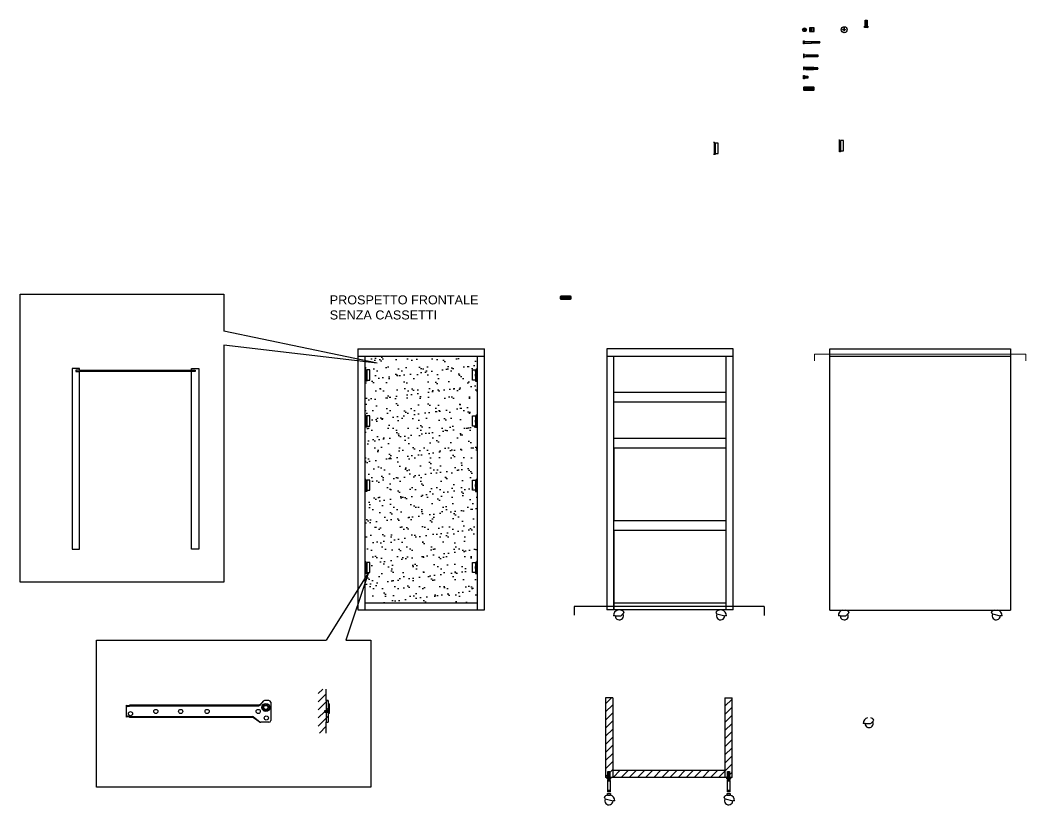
# Model space of a CAD drawing. Header units: millimetres. Extents: x 2212 to 2864, y 644 to 861.
# Drawn here: x 2212 to 2490.2, y 644.4 to 861.4 of the extents above; entities that cross this region are included whole.
import ezdxf

# ---------------------------------------------------------------- set-up
doc = ezdxf.new("R2010")
doc.units = ezdxf.units.MM
for name, color, linetype in [('DETTAGLI', 4, 'Continuous'), ('SEZIONI', 1, 'Continuous'), ('Viti', 3, 'Continuous')]:
    doc.layers.add(name, color=color, linetype=linetype)
doc.layers.add('SEZIONE', color=1, linetype='Continuous', lineweight=9)
doc.styles.get("Standard").update_dxf_attribs({"font": 'arial.ttf'})

# ---------------------------------------------------------------- blocks, each defined once
blk = doc.blocks.new('viti')
at = {"layer": 'Viti'}
for p, q in [((-2.2, -0.15), (-2.6, -0.15)), ((-2.2, -0.55), (-2.6, -0.55)), ((-2.2, -0.17), (-2.2, -0.53)), ((-2.1, -0.05), (0, -0.05)), ((-2.1, -0.65), (0, -0.65)), ((0.2, -0.16), (0.32, -0.56)), ((0.35, -0.16), (0.47, -0.56)), ((0.5, -0.16), (0.62, -0.56)), ((0.65, -0.16), (0.77, -0.56)), ((0.8, -0.16), (0.92, -0.56)), ((0.95, -0.16), (1.07, -0.56))]:
    blk.add_line(p, q, dxfattribs=at)
for points in [[(-2.2, 0), (0.05, 0), (0.05, -0.7), (-2.2, -0.7)], [(-2.8, -0.65), (-2.6, -0.65), (-2.6, -0.05), (-2.8, -0.05)]]:
    blk.add_lwpolyline(points, close=True, dxfattribs=at)
for points in [[(-2.1, 0), (-2.1, -0.3), (0, -0.3), (0, 0)], [(-2.1, -0.7), (-2.1, -0.4), (0, -0.4), (0, -0.7)]]:
    blk.add_lwpolyline(points, dxfattribs=at)
blk.add_lwpolyline([(0.05, -0.56), (1.15, -0.56, 0.414214), (1.2, -0.51), (1.2, -0.21, 0.414214), (1.15, -0.16), (0.05, -0.16), (0.17, -0.56)], format="xyb", dxfattribs=at)
blk = doc.blocks.new('viti 1')
at = {"layer": 'Viti'}
for p, q in [((-2.69, -0.59), (-2.69, 0.21)), ((-2.66, 0.1), (0, 0.1)), ((-2.66, 0), (0, 0)), ((0.02, 0.2), (0.02, -0.59)), ((-2.66, -0.1), (0, -0.1)), ((-2.66, -0.2), (0, -0.2)), ((-2.66, -0.3), (0, -0.3)), ((-2.66, -0.4), (0, -0.4)), ((-2.66, -0.5), (0, -0.5))]:
    blk.add_line(p, q, dxfattribs=at)
blk.add_lwpolyline([(0.04, -0.59), (0.15, -0.51, 0.250765), (0.17, -0.47), (0.17, 0.08, 0.250765), (0.15, 0.12), (0.04, 0.2, 0.148069), (0.01, 0.2), (-2.66, 0.2, 0.148069), (-2.69, 0.2), (-2.8, 0.12, 0.250765), (-2.83, 0.08), (-2.83, -0.47, 0.250765), (-2.8, -0.51), (-2.69, -0.59, 0.148069), (-2.66, -0.6), (0.01, -0.6, 0.148069)], format="xyb", close=True, dxfattribs=at)

msp = doc.modelspace()

# ---------------------------------------------------------------- hatches: boundary and pattern name
h = msp.add_hatch()
h.set_pattern_fill('AR-SAND', color=256, scale=0.086)
h.paths.add_polyline_path([(2337.95, 731.37), (2337.11, 731.37), (2337.11, 734.2), (2337.93, 734.2), (2337.93, 733.02), (2338.18, 733.02), (2338.18, 734.46), (2338.41, 734.46), (2338.41, 748.83), (2338.18, 748.83), (2337.95, 748.83), (2337.95, 749.12), (2337.11, 749.12), (2337.11, 751.95), (2337.93, 751.95), (2337.93, 750.77), (2338.18, 750.77), (2338.18, 752.21), (2338.41, 752.21), (2338.41, 761.58), (2338.18, 761.58), (2337.95, 761.58), (2337.95, 761.87), (2337.11, 761.87), (2337.11, 764.7), (2337.93, 764.7), (2337.93, 763.52), (2338.18, 763.52), (2338.18, 764.96), (2338.41, 764.96), (2338.41, 768.52), (2307.41, 768.52), (2307.41, 764.96), (2307.65, 764.96), (2307.65, 763.52), (2307.89, 763.52), (2307.89, 764.7), (2308.71, 764.7), (2308.71, 761.87), (2307.89, 761.87), (2307.89, 762.96), (2307.65, 762.96), (2307.65, 761.74), (2307.88, 761.74), (2307.88, 761.58), (2307.65, 761.58), (2307.41, 761.58), (2307.41, 752.21), (2307.65, 752.21), (2307.65, 750.77), (2307.89, 750.77), (2307.89, 751.95), (2308.71, 751.95), (2308.71, 749.12), (2307.89, 749.12), (2307.89, 750.21), (2307.65, 750.21), (2307.65, 748.99), (2307.88, 748.99), (2307.88, 748.83), (2307.65, 748.83), (2307.41, 748.83), (2307.41, 734.46), (2307.65, 734.46), (2307.65, 733.02), (2307.89, 733.02), (2307.89, 734.2), (2308.71, 734.2), (2308.71, 731.37), (2307.89, 731.37), (2307.89, 732.46), (2307.65, 732.46), (2307.65, 731.24), (2307.88, 731.24), (2307.88, 731.08), (2307.65, 731.08), (2307.41, 731.08), (2307.41, 711.71), (2307.65, 711.71), (2307.65, 710.27), (2307.89, 710.27), (2307.89, 711.45), (2308.71, 711.45), (2308.71, 708.62), (2307.89, 708.62), (2307.89, 709.71), (2307.65, 709.71), (2307.65, 708.49), (2307.88, 708.49), (2307.88, 708.33), (2307.65, 708.33), (2307.41, 708.33), (2307.41, 700.27), (2338.41, 700.27), (2338.41, 708.33), (2338.18, 708.33), (2337.95, 708.33), (2337.95, 708.62), (2337.11, 708.62), (2337.11, 711.45), (2337.93, 711.45), (2337.93, 710.27), (2338.18, 710.27), (2338.18, 711.71), (2338.41, 711.71), (2338.41, 731.08), (2338.18, 731.08), (2337.95, 731.08)])
h = msp.add_hatch()
h.set_pattern_fill('AR-SAND', color=256, scale=0.084)
h.set_pattern_definition([(37.5, (-147.7924, 93.3656), (-0.1344026, 4.111071), [0, -3.243072, 0, -3.62712, 0, -3.4671]), (7.5, (-147.7924, 93.3656), (3.775996, 6.021331), [0, -1.749552, 0, -2.923032, 0, -1.12014]), (327.5, (-150.4167, 93.3656), (6.644336, 0.0120724), [0, -1.0668, 0, -3.84048, 0, -5.01396]), (317.5, (-150.4167, 93.3656), (6.413874, 1.872606), [0, -0.5334, 0, -2.517648, 0, -2.88036])])
h.paths.add_polyline_path([(2228.43, 764.58), (2227.43, 764.58), (2227.43, 764.28), (2228.43, 764.28), (2259.43, 764.28), (2260.43, 764.28), (2260.43, 764.58), (2259.43, 764.58)])
h = msp.add_hatch()
h.set_pattern_fill('AR-SAND', color=256, scale=0.0084)
h.set_pattern_definition([(37.5, (-147.79238, 93.36556), (-0.013440263, 0.41110712), [0, -0.3243072, 0, -0.362712, 0, -0.34671]), (7.5, (-147.7924, 93.36556), (0.37759956, 0.60213308), [0, -0.1749552, 0, -0.2923032, 0, -0.112014]), (327.5, (-148.0548, 93.36556), (0.66443359, 0.001207235), [0, -0.10668, 0, -0.384048, 0, -0.501396]), (317.5, (-148.0548, 93.36556), (0.64138742, 0.18726063), [0, -0.05334, 0, -0.2517648, 0, -0.288036])])
h.paths.add_polyline_path([(2259.43, 764.28), (2260.43, 764.28), (2260.43, 764.58), (2259.43, 764.58), (2228.43, 764.58), (2227.43, 764.58), (2227.43, 764.28), (2228.43, 764.28)])
h = msp.add_hatch()
h.set_pattern_fill('ANSI31', color=256, scale=0.5)
h.set_pattern_definition([(45, (-870.898, -685.1772), (-1.122532, 1.122532), [])])
h.paths.add_polyline_path([(2296.66, 669.95), (2296.28, 669.95), (2296.28, 670.48), (2296.66, 670.48), (2296.66, 673.24), (2296.66, 676.41), (2294.44, 676.41), (2294.44, 664.22), (2296.66, 664.22), (2296.66, 667.23)])
h.paths.add_polyline_path([(2297.16, 669.95), (2296.66, 669.95), (2296.66, 667.23), (2297.16, 667.21)])
h.paths.add_polyline_path([(2297.16, 673.24), (2296.66, 673.24), (2296.66, 670.48), (2297.16, 670.48), (2297.16, 670.77)])
h = msp.add_hatch()
h.set_pattern_fill('ANSI31', color=256, scale=0.5)
h.set_pattern_definition([(45, (12.4437, 50.7734), (-1.122532, 1.122532), [])])
h.paths.add_polyline_path([(2406.91, 653.95), (2375.91, 653.95), (2375.91, 651.95), (2406.91, 651.95)])
h.paths.add_polyline_path([(2375.91, 673.95), (2373.91, 673.95), (2373.91, 651.95), (2374.53, 651.95), (2374.53, 653.49), (2374.55, 653.63), (2375.08, 653.63), (2375.08, 653.49), (2375.1, 653.49), (2375.1, 651.95), (2375.29, 651.95), (2375.91, 651.95), (2375.91, 653.95)])
h.paths.add_polyline_path([(2408.91, 673.95), (2406.91, 673.95), (2406.91, 651.95), (2407.66, 651.95), (2407.66, 653.49), (2407.68, 653.49), (2407.68, 653.63), (2408.2, 653.63), (2408.2, 653.49), (2408.22, 653.49), (2408.22, 651.95), (2408.42, 651.95), (2408.91, 651.95)])

# ---------------------------------------------------------------- linework, layer by layer
for p, q in [((2445.51, 859.76), (2446.44, 859.76)), ((2445.68, 861.23), (2446.25, 861.23)), ((2445.68, 861.16), (2446.25, 861.16)), ((2445.68, 861.09), (2446.25, 861.09)), ((2445.68, 861.02), (2446.25, 861.02)), ((2445.68, 860.95), (2446.25, 860.95)), ((2445.68, 860.88), (2446.25, 860.88)), ((2445.68, 860.81), (2446.25, 860.81)), ((2445.68, 860.74), (2446.25, 860.74)), ((2445.68, 860.67), (2446.25, 860.67)), ((2445.68, 860.6), (2446.25, 860.6)), ((2445.68, 860.53), (2446.25, 860.53)), ((2445.68, 860.46), (2446.25, 860.46)), ((2445.68, 860.39), (2446.25, 860.39)), ((2445.68, 860.32), (2446.25, 860.32)), ((2445.68, 860.25), (2446.25, 860.25)), ((2445.68, 860.18), (2446.25, 860.18)), ((2445.68, 860.11), (2446.25, 860.11)), ((2445.68, 860.04), (2446.25, 860.04)), ((2445.68, 859.97), (2446.25, 859.97)), ((2445.68, 859.9), (2446.25, 859.9)), ((2445.68, 859.83), (2446.25, 859.83)), ((2446.44, 859.76), (2446.44, 859.41)), ((2403.76, 827.67), (2404, 827.67)), ((2404, 824.29), (2404, 827.67)), ((2438.41, 828.36), (2438.64, 828.36)), ((2438.64, 824.98), (2438.64, 828.36)), ((2404, 824.29), (2403.76, 824.29)), ((2404, 824.45), (2404.23, 824.45)), ((2404.23, 824.29), (2404, 824.29)), ((2404.23, 824.45), (2404.23, 824.29)), ((2438.64, 825.14), (2438.88, 825.14)), ((2438.88, 825.14), (2438.88, 824.98)), ((2361.53, 784.26), (2361.53, 785.05)), ((2361.56, 784.94), (2364.22, 784.94)), ((2361.56, 784.84), (2364.22, 784.84)), ((2361.56, 784.74), (2364.22, 784.74)), ((2361.56, 784.64), (2364.22, 784.64)), ((2361.56, 784.54), (2364.22, 784.54)), ((2361.56, 784.44), (2364.22, 784.44)), ((2364.25, 785.05), (2364.25, 784.25)), ((2361.56, 784.34), (2364.22, 784.34)), ((2305.41, 770.52), (2305.41, 698.27)), ((2305.41, 770.52), (2340.41, 770.52)), ((2305.41, 768.52), (2340.41, 768.52)), ((2307.41, 698.27), (2307.41, 768.52)), ((2338.41, 768.52), (2338.41, 698.27)), ((2340.41, 698.27), (2340.41, 770.52)), ((2409.22, 770.52), (2374.22, 770.52)), ((2374.22, 770.52), (2374.22, 698.27)), ((2374.22, 768.52), (2409.22, 768.52)), ((2376.22, 698.27), (2376.22, 768.52)), ((2407.22, 768.52), (2407.22, 698.24)), ((2409.22, 698.27), (2409.22, 770.52)), ((2435.93, 770.52), (2485.93, 770.52)), ((2435.93, 698.24), (2435.93, 770.52)), ((2435.93, 768.52), (2485.93, 768.52)), ((2485.93, 770.52), (2485.93, 698.24)), ((2226.43, 765.08), (2226.43, 715.08)), ((2228.43, 765.08), (2226.43, 765.08)), ((2228.43, 764.58), (2228.43, 765.08)), ((2259.43, 765.08), (2261.43, 765.08)), ((2259.43, 764.58), (2259.43, 765.08)), ((2261.43, 765.08), (2261.43, 715.08)), ((2228.43, 764.58), (2227.43, 764.58)), ((2227.43, 764.58), (2227.43, 764.28)), ((2227.43, 764.28), (2228.43, 764.28)), ((2228.43, 764.58), (2259.43, 764.58)), ((2228.43, 715.08), (2228.43, 764.28)), ((2259.43, 764.28), (2228.43, 764.28)), ((2259.43, 764.58), (2260.43, 764.58)), ((2259.43, 715.08), (2259.43, 764.28)), ((2260.43, 764.28), (2259.43, 764.28)), ((2260.43, 764.58), (2260.43, 764.28)), ((2307.41, 764.96), (2307.65, 764.96)), ((2307.65, 761.58), (2307.65, 764.96)), ((2338.18, 761.58), (2338.18, 764.96)), ((2338.41, 764.96), (2338.18, 764.96)), ((2307.65, 761.58), (2307.41, 761.58)), ((2307.65, 761.74), (2307.88, 761.74)), ((2307.88, 761.58), (2307.65, 761.58)), ((2307.88, 761.74), (2307.88, 761.58)), ((2338.18, 761.74), (2337.95, 761.74)), ((2337.95, 761.74), (2337.95, 761.58)), ((2337.95, 761.58), (2338.18, 761.58)), ((2338.18, 761.58), (2338.41, 761.58)), ((2376.22, 758.52), (2407.22, 758.52)), ((2407.22, 755.77), (2376.22, 755.77)), ((2307.41, 752.21), (2307.65, 752.21)), ((2307.65, 748.83), (2307.65, 752.21)), ((2338.18, 748.83), (2338.18, 752.21)), ((2338.41, 752.21), (2338.18, 752.21)), ((2307.65, 748.83), (2307.41, 748.83)), ((2307.65, 748.99), (2307.88, 748.99)), ((2307.88, 748.83), (2307.65, 748.83)), ((2307.88, 748.99), (2307.88, 748.83)), ((2338.18, 748.99), (2337.95, 748.99)), ((2337.95, 748.99), (2337.95, 748.83)), ((2337.95, 748.83), (2338.18, 748.83)), ((2338.18, 748.83), (2338.41, 748.83)), ((2376.22, 745.77), (2407.22, 745.77)), ((2407.22, 743.02), (2376.22, 743.02)), ((2376.22, 743.02), (2376.22, 723.02)), ((2307.41, 734.46), (2307.65, 734.46)), ((2307.65, 731.08), (2307.65, 734.46)), ((2338.18, 731.08), (2338.18, 734.46)), ((2338.41, 734.46), (2338.18, 734.46)), ((2307.65, 731.08), (2307.41, 731.08)), ((2307.65, 731.24), (2307.88, 731.24)), ((2307.88, 731.08), (2307.65, 731.08)), ((2307.88, 731.24), (2307.88, 731.08)), ((2338.18, 731.24), (2337.95, 731.24)), ((2337.95, 731.24), (2337.95, 731.08)), ((2337.95, 731.08), (2338.18, 731.08)), ((2338.18, 731.08), (2338.41, 731.08)), ((2376.22, 723.02), (2407.22, 723.02)), ((2407.22, 720.27), (2376.22, 720.27)), ((2376.22, 720.27), (2376.22, 698.27)), ((2226.43, 715.08), (2228.43, 715.08)), ((2261.43, 715.08), (2259.43, 715.08)), ((2307.41, 711.71), (2307.65, 711.71)), ((2307.65, 708.33), (2307.65, 711.71)), ((2338.18, 708.33), (2338.18, 711.71)), ((2338.41, 711.71), (2338.18, 711.71)), ((2307.65, 708.33), (2307.41, 708.33)), ((2307.65, 708.49), (2307.88, 708.49)), ((2307.88, 708.33), (2307.65, 708.33)), ((2307.88, 708.49), (2307.88, 708.33)), ((2338.18, 708.49), (2337.95, 708.49)), ((2337.95, 708.49), (2337.95, 708.33)), ((2337.95, 708.33), (2338.18, 708.33)), ((2338.18, 708.33), (2338.41, 708.33)), ((2305.41, 698.27), (2340.41, 698.27)), ((2307.41, 700.27), (2338.41, 700.27)), ((2409.22, 698.27), (2374.22, 698.27)), ((2376.22, 700.27), (2407.22, 700.27)), ((2435.93, 698.24), (2485.93, 698.24)), ((2376.59, 696.66), (2376.08, 696.66)), ((2376.59, 696.66), (2378.13, 696.66)), ((2404.73, 697.19), (2406.86, 696.66)), ((2407.36, 696.66), (2406.86, 696.66)), ((2438.8, 696.66), (2438.29, 696.66)), ((2438.8, 696.66), (2440.34, 696.66)), ((2480.94, 697.19), (2483.07, 696.66)), ((2483.58, 696.66), (2483.07, 696.66)), ((2296.66, 673.24), (2296.66, 676.41)), ((2280.82, 673.24), (2279.74, 673.24)), ((2297.16, 673.24), (2296.66, 673.24)), ((2296.66, 673.24), (2296.66, 670.48)), ((2297.16, 673.24), (2297.16, 670.77)), ((2375.91, 673.95), (2373.91, 673.95)), ((2373.91, 673.95), (2373.91, 651.95)), ((2375.91, 673.95), (2375.91, 651.95)), ((2406.91, 673.95), (2406.91, 651.92)), ((2406.91, 673.95), (2408.91, 673.95)), ((2408.91, 651.95), (2408.91, 673.95)), ((2241.32, 671.96), (2241.32, 668.58)), ((2242.21, 671.9), (2242.3, 671.96)), ((2277.99, 671.96), (2242.3, 671.96)), ((2242.44, 671.76), (2277.97, 671.76)), ((2279.39, 673.1), (2278.34, 672.1)), ((2278.34, 671.93), (2279.39, 673.1)), ((2281.32, 672.74), (2281.32, 667.71)), ((2296.28, 669.95), (2296.28, 670.48)), ((2296.28, 670.48), (2297.16, 670.48)), ((2296.52, 669.95), (2296.34, 670.48)), ((2296.67, 669.95), (2296.49, 670.48)), ((2296.82, 669.95), (2296.64, 670.48)), ((2296.97, 669.95), (2296.79, 670.48)), ((2297.12, 669.95), (2296.94, 670.48)), ((2297.16, 672.42), (2297.36, 672.42)), ((2297.16, 670.77), (2297.16, 667.21)), ((2297.36, 672.42), (2297.36, 670.77)), ((2297.47, 672.29), (2297.47, 670.77)), ((2242.21, 668.64), (2242.3, 668.58)), ((2242.3, 668.58), (2276.23, 668.58)), ((2242.32, 668.78), (2276.27, 668.78)), ((2278.11, 667.31), (2276.53, 668.48)), ((2276.58, 668.67), (2278.27, 667.32)), ((2296.37, 669.95), (2296.28, 670.2)), ((2297.16, 669.95), (2296.28, 669.95)), ((2296.66, 669.96), (2296.66, 667.23)), ((2278.41, 667.21), (2278.58, 667.21)), ((2280.82, 667.21), (2278.58, 667.21)), ((2296.66, 667.23), (2297.16, 667.21)), ((2296.66, 664.22), (2296.66, 667.23)), ((2445.68, 666.86), (2445.17, 666.86)), ((2445.68, 666.86), (2447.22, 666.86)), ((2375.91, 653.95), (2406.91, 653.95)), ((2408.91, 651.95), (2373.91, 651.95)), ((2374.36, 651.95), (2375.29, 651.95)), ((2375.26, 651.6), (2374.41, 651.6)), ((2374.41, 651.28), (2374.41, 651.18)), ((2374.41, 651.28), (2374.41, 651.18)), ((2375.26, 651.18), (2374.41, 651.18)), ((2374.41, 651.03), (2374.41, 648.01)), ((2374.41, 651.03), (2375.26, 651.03)), ((2374.51, 651.03), (2374.51, 651.18)), ((2374.53, 653.42), (2375.1, 653.42)), ((2374.53, 653.35), (2375.1, 653.35)), ((2374.53, 653.28), (2375.1, 653.28)), ((2374.53, 653.21), (2375.1, 653.21)), ((2374.53, 653.14), (2375.1, 653.14)), ((2374.53, 653.07), (2375.1, 653.07)), ((2374.53, 653), (2375.1, 653)), ((2374.53, 652.93), (2375.1, 652.93)), ((2374.53, 652.86), (2375.1, 652.86)), ((2374.53, 652.79), (2375.1, 652.79)), ((2374.53, 652.72), (2375.1, 652.72)), ((2374.53, 652.65), (2375.1, 652.65)), ((2374.53, 652.58), (2375.1, 652.58)), ((2374.53, 652.51), (2375.1, 652.51)), ((2374.53, 652.44), (2375.1, 652.44)), ((2374.53, 652.37), (2375.1, 652.37)), ((2374.53, 652.3), (2375.1, 652.3)), ((2374.53, 652.23), (2375.1, 652.23)), ((2374.53, 652.16), (2375.1, 652.16)), ((2374.53, 652.09), (2375.1, 652.09)), ((2374.53, 652.02), (2375.1, 652.02)), ((2375.16, 651.03), (2375.16, 651.18)), ((2375.26, 651.18), (2375.26, 651.28)), ((2375.26, 651.18), (2375.26, 651.28)), ((2375.26, 648.01), (2375.26, 651.03)), ((2375.29, 651.95), (2375.29, 651.6)), ((2407.49, 651.95), (2408.42, 651.95)), ((2408.38, 651.6), (2407.53, 651.6)), ((2407.53, 651.28), (2407.53, 651.18)), ((2407.53, 651.28), (2407.53, 651.18)), ((2408.38, 651.18), (2407.53, 651.18)), ((2407.53, 651.03), (2408.38, 651.03)), ((2407.53, 651.03), (2407.53, 648.01)), ((2407.63, 651.03), (2407.63, 651.18)), ((2407.66, 653.42), (2408.22, 653.42)), ((2407.66, 653.35), (2408.22, 653.35)), ((2407.66, 653.28), (2408.22, 653.28)), ((2407.66, 653.21), (2408.22, 653.21)), ((2407.66, 653.14), (2408.22, 653.14)), ((2407.66, 653.07), (2408.22, 653.07)), ((2407.66, 653), (2408.22, 653)), ((2407.66, 652.93), (2408.22, 652.93)), ((2407.66, 652.86), (2408.22, 652.86)), ((2407.66, 652.79), (2408.22, 652.79)), ((2407.66, 652.72), (2408.22, 652.72)), ((2407.66, 652.65), (2408.22, 652.65)), ((2407.66, 652.58), (2408.22, 652.58)), ((2407.66, 652.51), (2408.22, 652.51)), ((2407.66, 652.44), (2408.22, 652.44)), ((2407.66, 652.37), (2408.22, 652.37)), ((2407.66, 652.3), (2408.22, 652.3)), ((2407.66, 652.23), (2408.22, 652.23)), ((2407.66, 652.16), (2408.22, 652.16)), ((2407.66, 652.09), (2408.22, 652.09)), ((2407.66, 652.02), (2408.22, 652.02)), ((2408.28, 651.03), (2408.28, 651.18)), ((2408.38, 651.18), (2408.38, 651.28)), ((2408.38, 651.18), (2408.38, 651.28)), ((2408.38, 648.01), (2408.38, 651.03)), ((2408.42, 651.95), (2408.42, 651.6)), ((2375.26, 648.33), (2374.41, 648.33)), ((2374.41, 648.18), (2374.41, 648.08)), ((2374.41, 648.18), (2375.26, 648.18)), ((2374.51, 648.33), (2374.51, 648.18)), ((2375.16, 648.33), (2375.16, 648.18)), ((2375.26, 648.08), (2375.26, 648.18)), ((2408.38, 648.33), (2407.53, 648.33)), ((2407.53, 648.18), (2408.38, 648.18)), ((2407.53, 648.18), (2407.53, 648.08)), ((2407.63, 648.33), (2407.63, 648.18)), ((2408.28, 648.33), (2408.28, 648.18)), ((2408.38, 648.08), (2408.38, 648.18)), ((2373.84, 646.02), (2375.97, 645.49)), ((2374.41, 648.08), (2375.26, 648.08)), ((2374.41, 647.07), (2374.41, 647.55)), ((2374.41, 647.55), (2375.26, 647.55)), ((2374.41, 647.07), (2375.26, 647.07)), ((2375.26, 647.55), (2375.26, 647.07)), ((2376.48, 645.49), (2375.97, 645.49)), ((2406.96, 646.02), (2409.09, 645.49)), ((2407.53, 648.08), (2408.38, 648.08)), ((2407.53, 647.07), (2407.53, 647.55)), ((2407.53, 647.55), (2408.38, 647.55)), ((2407.53, 647.07), (2408.38, 647.07)), ((2408.38, 647.55), (2408.38, 647.07)), ((2409.6, 645.49), (2409.09, 645.49))]:
    msp.add_line(p, q)
for points in [[(2445.51, 859.41), (2445.51, 859.76), (2445.77, 859.58, 0.094108), (2445.81, 859.56), (2446.44, 859.41)], [(2364.26, 784.26), (2364.37, 784.33, 0.250765), (2364.4, 784.37), (2364.4, 784.92, 0.250765), (2364.37, 784.96), (2364.26, 785.04, 0.148069), (2364.23, 785.05), (2361.56, 785.05, 0.148069), (2361.53, 785.04), (2361.42, 784.96, 0.250765), (2361.4, 784.92), (2361.4, 784.37, 0.250765), (2361.42, 784.33), (2361.53, 784.26, 0.148069), (2361.56, 784.25), (2364.23, 784.25, 0.148069)], [(2374.36, 651.6), (2374.36, 651.95), (2374.63, 651.77, 0.094108), (2374.66, 651.75), (2375.29, 651.6)], [(2407.49, 651.6), (2407.49, 651.95), (2407.75, 651.77, 0.094108), (2407.78, 651.75), (2408.42, 651.6)]]:
    msp.add_lwpolyline(points, format="xyb", close=True)
for points in [[(2446.25, 861.3), (2446.25, 859.76), (2445.68, 859.76), (2445.68, 861.3)], [(2405.06, 827.41), (2404.25, 827.41), (2404.25, 824.58), (2405.06, 824.58)], [(2439.71, 828.1), (2438.89, 828.1), (2438.89, 825.27), (2439.71, 825.27)], [(2308.71, 764.7), (2307.89, 764.7), (2307.89, 761.87), (2308.71, 761.87)], [(2337.11, 764.7), (2337.93, 764.7), (2337.93, 761.87), (2337.11, 761.87)], [(2308.71, 751.95), (2307.89, 751.95), (2307.89, 749.12), (2308.71, 749.12)], [(2337.11, 751.95), (2337.93, 751.95), (2337.93, 749.12), (2337.11, 749.12)], [(2308.71, 734.2), (2307.89, 734.2), (2307.89, 731.37), (2308.71, 731.37)], [(2337.11, 734.2), (2337.93, 734.2), (2337.93, 731.37), (2337.11, 731.37)], [(2308.71, 711.45), (2307.89, 711.45), (2307.89, 708.62), (2308.71, 708.62)], [(2337.11, 711.45), (2337.93, 711.45), (2337.93, 708.62), (2337.11, 708.62)], [(2375.1, 653.49), (2375.1, 651.95), (2374.53, 651.95), (2374.53, 653.49)], [(2408.22, 653.49), (2408.22, 651.95), (2407.66, 651.95), (2407.66, 653.49)]]:
    msp.add_lwpolyline(points, close=True)
for points in [[(2445.7, 861.3), (2445.7, 861.44), (2446.23, 861.44), (2446.23, 861.3)], [(2404, 825.67), (2404.25, 825.67), (2404.25, 826.24), (2404, 826.24)], [(2438.64, 826.36), (2438.89, 826.36), (2438.89, 826.92), (2438.64, 826.92)], [(2307.65, 762.96), (2307.89, 762.96), (2307.89, 763.52), (2307.65, 763.52)], [(2338.18, 762.96), (2337.93, 762.96), (2337.93, 763.52), (2338.18, 763.52)], [(2307.65, 750.21), (2307.89, 750.21), (2307.89, 750.77), (2307.65, 750.77)], [(2338.18, 750.21), (2337.93, 750.21), (2337.93, 750.77), (2338.18, 750.77)], [(2307.65, 732.46), (2307.89, 732.46), (2307.89, 733.02), (2307.65, 733.02)], [(2338.18, 732.46), (2337.93, 732.46), (2337.93, 733.02), (2338.18, 733.02)], [(2307.65, 709.71), (2307.89, 709.71), (2307.89, 710.27), (2307.65, 710.27)], [(2338.18, 709.71), (2337.93, 709.71), (2337.93, 710.27), (2338.18, 710.27)], [(2297.16, 670.77), (2297.48, 670.77), (2297.48, 669.63), (2297.16, 669.63)], [(2297.36, 670.77), (2297.36, 672.29), (2297.47, 672.29)], [(2374.41, 651.28), (2375.26, 651.28)], [(2374.55, 653.49), (2374.55, 653.63), (2375.08, 653.63), (2375.08, 653.49)], [(2407.53, 651.28), (2408.38, 651.28)], [(2407.68, 653.49), (2407.68, 653.63), (2408.2, 653.63), (2408.2, 653.49)]]:
    msp.add_lwpolyline(points)
for centre, radius in [((2249.53, 670.2), 0.574), ((2256.39, 670.2), 0.574), ((2263.71, 670.2), 0.574), ((2277.85, 670.2), 0.574), ((2279.96, 671.31), 1.11), ((2279.96, 671.31), 0.982), ((2279.96, 671.31), 0.687), ((2279.96, 671.31), 0.574), ((2242.52, 669.57), 0.574), ((2280.08, 668.41), 0.574)]:
    msp.add_circle(centre, radius)
for centre, radius, start, end in [((2377.72, 696.66), 1.64, 104.9882, 180), ((2377.72, 696.66), 1.64, 35.449, 75.0118), ((2405.72, 696.66), 1.64, 104.9882, 144.551), ((2405.72, 696.66), 1.64, 0, 75.0118), ((2439.93, 696.66), 1.64, 104.9882, 180), ((2439.93, 696.66), 1.64, 35.449, 75.0118), ((2481.93, 696.66), 1.64, 104.9882, 144.551), ((2481.93, 696.66), 1.64, 0, 75.0118), ((2377.72, 696.66), 1.13, 180, 28.0642), ((2375.6, 700.05), 4.23, 306.7009, 317.468), ((2375.6, 700.05), 4.23, 317.468, 324.7631), ((2407.84, 700.05), 4.23, 215.2369, 222.532), ((2405.72, 696.66), 1.13, 151.9358, 0), ((2439.93, 696.66), 1.13, 180, 28.0642), ((2437.81, 700.05), 4.23, 306.7009, 317.468), ((2437.81, 700.05), 4.23, 317.468, 324.7631), ((2484.06, 700.05), 4.23, 215.2369, 222.532), ((2481.93, 696.66), 1.13, 151.9358, 0), ((2279.74, 672.74), 0.5, 90, 133.5236), ((2280.82, 672.74), 0.5, 0, 90), ((2241.81, 672.67), 0.861, 235.4406, 297.3321), ((2241.81, 672.47), 0.861, 235.4406, 297.3321), ((2242.44, 671.26), 0.5, 90, 117.3321), ((2277.97, 672.26), 0.5, 270, 318.2378), ((2277.99, 672.46), 0.5, 270, 313.5236), ((2241.81, 668.01), 0.861, 68.3368, 124.5594), ((2241.81, 667.87), 0.861, 62.6679, 124.5594), ((2242.32, 669.28), 0.5, 248.3368, 270), ((2276.23, 668.08), 0.5, 53.4675, 90), ((2276.27, 668.28), 0.5, 51.4544, 90), ((2280.82, 667.71), 0.5, 270, 0), ((2446.81, 666.86), 1.64, 104.9882, 180), ((2446.81, 666.86), 1.64, 35.449, 75.0118), ((2444.69, 670.25), 4.23, 317.468, 324.7631), ((2278.41, 667.71), 0.5, 233.4675, 270), ((2278.58, 667.71), 0.5, 231.4544, 270), ((2446.81, 666.86), 1.13, 180, 28.0642), ((2444.69, 670.25), 4.23, 306.7009, 317.468), ((2374.84, 645.49), 1.64, 104.9882, 144.551), ((2376.96, 648.88), 4.23, 215.2369, 222.532), ((2374.84, 645.49), 1.13, 151.9358, 0), ((2374.84, 645.49), 1.64, 0, 75.0118), ((2407.96, 645.49), 1.64, 104.9882, 144.551), ((2410.08, 648.88), 4.23, 215.2369, 222.532), ((2407.96, 645.49), 1.13, 151.9358, 0), ((2407.96, 645.49), 1.64, 0, 75.0118)]:
    msp.add_arc(centre, radius, start, end)
at = {"layer": 'DETTAGLI'}
for p, q in [((2310.78, 766.55), (2268.37, 775.38)), ((2310.78, 766.55), (2268.37, 771.51)), ((2308.38, 708.62), (2296.65, 689.88)), ((2308.38, 708.62), (2302.05, 689.88))]:
    msp.add_line(p, q, dxfattribs=at)
for points in [[(2268.37, 771.51), (2268.37, 705.98), (2211.99, 705.98), (2211.99, 785.67), (2268.37, 785.67), (2268.37, 775.38)], [(2302.05, 689.88), (2308.96, 689.88), (2308.96, 649.28), (2233.16, 649.28), (2233.16, 689.88), (2296.65, 689.88)]]:
    msp.add_lwpolyline(points, dxfattribs=at)
at = {"layer": 'SEZIONE'}
for p, q in [((2490.16, 769.06), (2431.67, 769.06)), ((2431.67, 769.06), (2431.67, 767.18)), ((2490.16, 769.06), (2490.16, 767.18))]:
    msp.add_line(p, q, dxfattribs=at)
at = {"layer": 'SEZIONI'}
for p, q in [((2417.77, 699.26), (2365.2, 699.26)), ((2365.2, 699.26), (2365.2, 696.87)), ((2417.77, 699.26), (2417.77, 696.73))]:
    msp.add_line(p, q, dxfattribs=at)
at = {"layer": 'Viti'}
for p, q in [((2428.64, 858.72), (2428.64, 858.82)), ((2428.64, 858.82), (2429.24, 858.82)), ((2429.24, 858.72), (2428.64, 858.72)), ((2428.89, 859.08), (2428.94, 859.16)), ((2428.89, 859.08), (2428.99, 859.08)), ((2428.89, 858.48), (2428.89, 859.08)), ((2428.99, 858.48), (2428.89, 858.48)), ((2428.94, 859.16), (2428.99, 859.08)), ((2428.99, 859.08), (2428.99, 858.48)), ((2429.24, 858.82), (2429.24, 858.72)), ((2431.24, 859.29), (2431.24, 858.26)), ((2431.52, 858.26), (2431.52, 859.29)), ((2439.47, 858.82), (2439.88, 858.82)), ((2439.47, 858.77), (2439.47, 858.82)), ((2439.88, 858.77), (2439.47, 858.77)), ((2439.88, 859.29), (2439.93, 859.29)), ((2439.88, 858.82), (2439.88, 859.29)), ((2439.88, 858.34), (2439.88, 858.77)), ((2439.93, 858.34), (2439.88, 858.34)), ((2439.93, 859.29), (2439.93, 858.82)), ((2439.93, 858.82), (2440.31, 858.82)), ((2439.93, 858.77), (2439.93, 858.34)), ((2440.31, 858.77), (2439.93, 858.77)), ((2440.31, 858.82), (2440.31, 858.77)), ((2428.84, 855.07), (2430.85, 855.07)), ((2430.98, 855.43), (2430.98, 855.14)), ((2431, 855.43), (2431.1, 855.14)), ((2431.18, 855.43), (2431.27, 855.14)), ((2431.36, 855.43), (2431.45, 855.14)), ((2431.54, 855.43), (2431.63, 855.14)), ((2431.72, 855.43), (2431.81, 855.14)), ((2431.89, 855.43), (2431.99, 855.14)), ((2432.07, 855.43), (2432.17, 855.14)), ((2432.25, 855.43), (2432.35, 855.14)), ((2432.43, 855.43), (2432.53, 855.14)), ((2432.61, 855.44), (2432.7, 855.14)), ((2432.79, 855.44), (2432.88, 855.14)), ((2432.96, 855.44), (2433.06, 855.14)), ((2433.14, 855.44), (2433.17, 855.34)), ((2429.7, 851.82), (2429.76, 851.31)), ((2429.9, 851.82), (2429.96, 851.31)), ((2430.1, 851.82), (2430.16, 851.31)), ((2430.3, 851.82), (2430.36, 851.31)), ((2430.5, 851.82), (2430.56, 851.31)), ((2430.7, 851.82), (2430.76, 851.31)), ((2430.9, 851.82), (2430.96, 851.31)), ((2431.1, 851.82), (2431.16, 851.31)), ((2431.3, 851.82), (2431.36, 851.31)), ((2431.5, 851.82), (2431.56, 851.31)), ((2431.7, 851.82), (2431.76, 851.31)), ((2431.9, 851.82), (2431.96, 851.31)), ((2432.1, 851.82), (2432.16, 851.31)), ((2432.3, 851.82), (2432.36, 851.31)), ((2432.5, 851.82), (2432.56, 851.31)), ((2428.94, 845.94), (2429.81, 845.94)), ((2428.98, 845.94), (2429.15, 845.4)), ((2429.13, 845.94), (2429.3, 845.4)), ((2429.28, 845.94), (2429.45, 845.4)), ((2429.43, 845.94), (2429.6, 845.4)), ((2429.58, 845.94), (2429.75, 845.4)), ((2429.73, 845.94), (2429.81, 845.68)), ((2429.81, 845.94), (2429.81, 845.4)), ((2432.55, 848.28), (2432.64, 847.98)), ((2429.81, 845.4), (2428.94, 845.4))]:
    msp.add_line(p, q, dxfattribs=at)
for points in [[(2430.29, 858.26), (2431.63, 858.26), (2431.63, 859.29), (2430.29, 859.29)], [(2428.64, 855.7), (2428.84, 855.7), (2428.84, 854.9), (2428.64, 854.9)], [(2428.64, 851.09), (2428.84, 851.09), (2428.84, 852.01), (2428.64, 852.01)], [(2428.84, 851.82), (2429.6, 851.82), (2429.6, 851.31), (2428.84, 851.31)], [(2429.6, 851.82), (2432.59, 851.82), (2432.59, 851.31), (2429.6, 851.31)], [(2428.64, 846.12), (2428.94, 846.12), (2428.94, 845.24), (2428.64, 845.24)]]:
    msp.add_lwpolyline(points, close=True, dxfattribs=at)
for points in [[(2430.29, 859.14), (2430.33, 859.14), (2430.33, 858.6), (2430.29, 858.6)], [(2430.29, 858.52), (2430.33, 858.52), (2430.33, 858.44), (2430.29, 858.44)], [(2428.84, 855.52), (2430.85, 855.52), (2430.85, 855.07), (2430.98, 855.14), (2433.17, 855.13), (2433.17, 855.44), (2430.98, 855.43), (2430.85, 855.52)]]:
    msp.add_lwpolyline(points, dxfattribs=at)
msp.add_lwpolyline([(2430.68, 858.47, 0.414214), (2430.75, 858.41), (2430.82, 858.41, 0.414214), (2430.89, 858.47), (2430.89, 859.07, 0.414214), (2430.82, 859.14), (2430.75, 859.14, 0.414214), (2430.68, 859.07)], format="xyb", close=True, dxfattribs=at)
for centre, radius in [((2439.91, 858.79), 0.824), ((2428.94, 858.77), 0.515)]:
    msp.add_circle(centre, radius, dxfattribs=at)

# ---------------------------------------------------------------- block references
for name, p in [('viti', (2431.44, 848.44)), ('viti 1', (2431.44, 842.66))]:
    msp.add_blockref(name, p)

# ---------------------------------------------------------------- texts
at = {"insert": (2297.62, 785.3), "char_height": 2.5, "attachment_point": 1}
msp.add_mtext_dynamic_manual_height_columns('PROSPETTO FRONTALE SENZA CASSETTI ', width=44.0173, gutter_width=12.5, heights=[0], dxfattribs=at)

doc.saveas('drawing.dxf')
